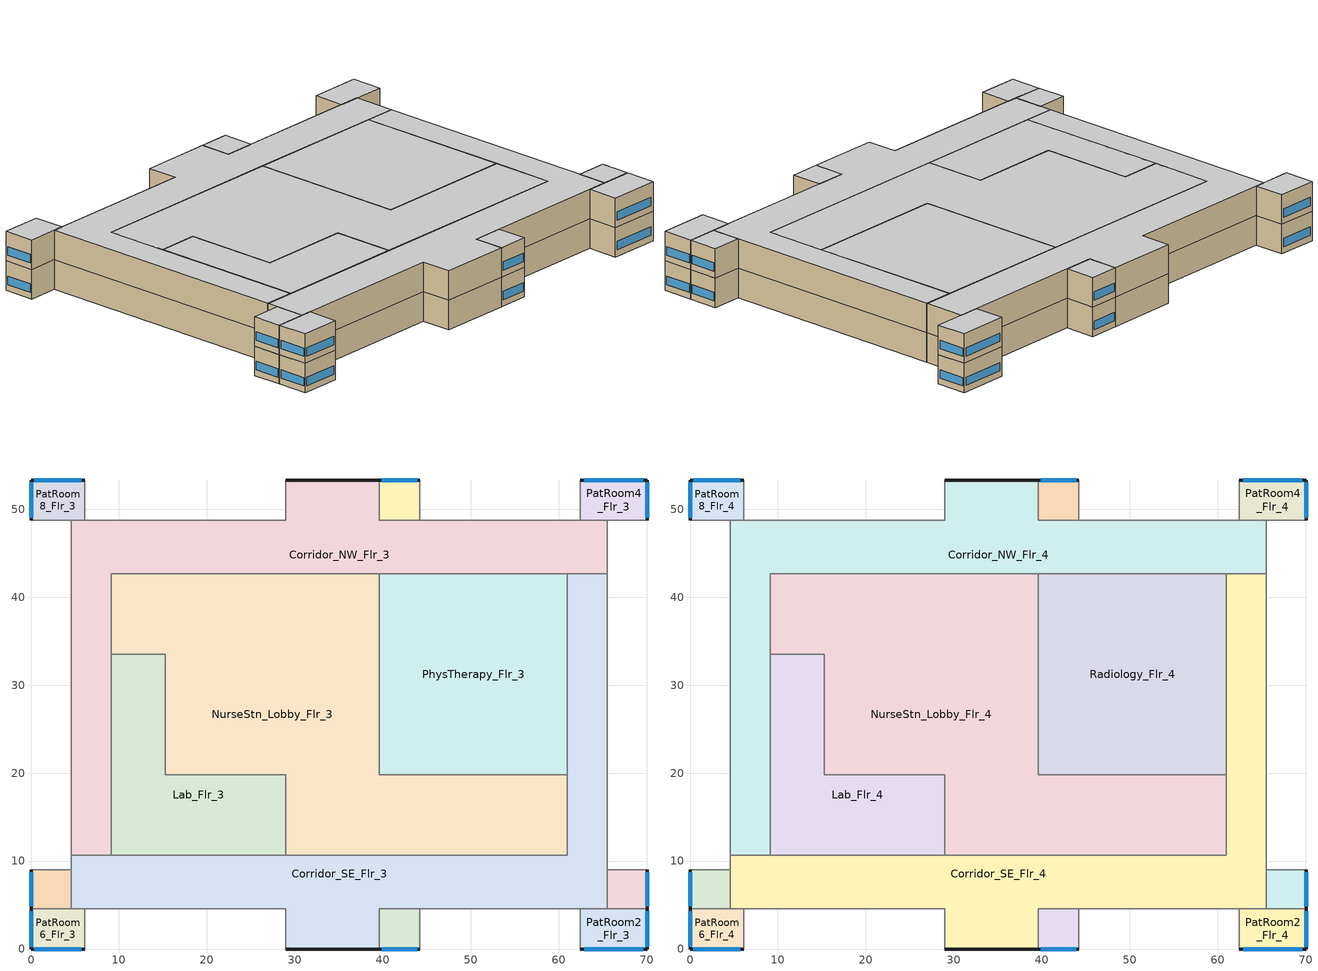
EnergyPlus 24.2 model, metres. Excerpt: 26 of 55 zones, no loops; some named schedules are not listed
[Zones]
PatRoom1_Mult10_Flr_3
 floor adiabatic (int_slab_floor): 44.2,4.57 44.2,0 39.62,0 39.62,4.57 z8.54
 wall outside (res_ext_wall_mid): 39.62,0 44.2,0 z8.54:12.8
 wall adiabatic (int_wall): 44.2,0 44.2,4.57 39.62,4.57 39.62,0 z8.54:12.8
 window (ResWindow_U_0.364_SHGC_East_0.359): 39.9,0 43.92,0 z9.45:10.67
 ceiling adiabatic (int_slab_ceiling): 39.62,4.57 39.62,0 44.2,0 44.2,4.57 z12.8
PatRoom2_Flr_3
 floor adiabatic (int_slab_floor): 70.1,4.57 70.1,0 62.48,0 62.48,4.57 z8.54
 wall outside (res_ext_wall_mid): 62.48,0 70.1,0 70.1,4.57 z8.54:12.8
 wall adiabatic (int_wall): 70.1,4.57 62.48,4.57 62.48,0 z8.54:12.8
 window (ResWindow_U_0.248_SHGC_North_0.21): 70.1,0.27 70.1,4.3 z9.45:10.67
 window (ResWindow_U_0.364_SHGC_East_0.359): 62.94,0 69.65,0 z9.45:10.67
 ceiling adiabatic (int_slab_ceiling): 62.48,4.57 62.48,0 70.1,0 70.1,4.57 z12.8
PatRoom3_Mult10_Flr_3
 floor adiabatic (int_slab_floor): 70.1,8.99 70.1,4.57 65.53,4.57 65.53,8.99 z8.54
 wall outside (res_ext_wall_mid): 70.1,4.57 70.1,8.99 z8.54:12.8
 wall adiabatic (int_wall): 70.1,8.99 65.53,8.99 65.53,4.57 70.1,4.57 z8.54:12.8
 window (ResWindow_U_0.248_SHGC_North_0.21): 70.1,4.84 70.1,8.73 z9.45:10.67
 ceiling adiabatic (int_slab_ceiling): 65.53,8.99 65.53,4.57 70.1,4.57 70.1,8.99 z12.8
PatRoom4_Flr_3
 floor adiabatic (int_slab_floor): 70.1,53.34 70.1,48.77 62.48,48.77 62.48,53.34 z8.54
 wall outside (res_ext_wall_mid): 70.1,48.77 70.1,53.34 62.48,53.34 z8.54:12.8
 wall adiabatic (int_wall): 62.48,53.34 62.48,48.77 70.1,48.77 z8.54:12.8
 window (ResWindow_U_0.248_SHGC_West_0.21): 69.65,53.34 62.94,53.34 z9.45:10.67
 window (ResWindow_U_0.248_SHGC_North_0.21): 70.1,49.04 70.1,53.07 z9.45:10.67
 ceiling adiabatic (int_slab_ceiling): 62.48,53.34 62.48,48.77 70.1,48.77 70.1,53.34 z12.8
PatRoom5_Mult10_Flr_3
 floor adiabatic (int_slab_floor): 44.2,53.34 44.2,48.77 39.62,48.77 39.62,53.34 z8.54
 wall outside (res_ext_wall_mid): 44.2,53.34 39.62,53.34 z8.54:12.8
 wall adiabatic (int_wall): 39.62,53.34 39.62,48.77 44.2,48.77 44.2,53.34 z8.54:12.8
 window (ResWindow_U_0.248_SHGC_West_0.21): 43.92,53.34 39.9,53.34 z9.45:10.67
 ceiling adiabatic (int_slab_ceiling): 39.62,53.34 39.62,48.77 44.2,48.77 44.2,53.34 z12.8
PhysTherapy_Flr_3
 floor adiabatic (int_slab_floor): 60.96,42.67 60.96,19.81 39.62,19.81 39.62,42.67 z8.54
 wall to Corridor_NW_Flr_3 (int_wall): 60.96,42.67 39.62,42.67 z8.54:12.8
 wall to Corridor_SE_Flr_3 (int_wall): 60.96,19.81 60.96,42.67 z8.54:12.8
 wall to NurseStn_Lobby_Flr_3 (int_wall): 39.62,42.67 39.62,19.81 60.96,19.81 z8.54:12.8
 ceiling adiabatic (int_slab_ceiling): 39.62,42.67 39.62,19.81 60.96,19.81 60.96,42.67 z12.8
PatRoom6_Flr_3
 floor adiabatic (int_slab_floor): 6.1,4.57 6.1,0 0,0 0,4.57 z8.54
 wall outside (res_ext_wall_mid): 0,4.57 0,0 6.1,0 z8.54:12.8
 wall adiabatic (int_wall): 6.1,0 6.1,4.57 0,4.57 z8.54:12.8
 window (ResWindow_U_0.364_SHGC_East_0.359): 0.37,0 5.73,0 z9.45:10.67
 window (ResWindow_U_0.248_SHGC_South_0.21): 0,4.3 0,0.27 z9.45:10.67
 ceiling adiabatic (int_slab_ceiling): 0,4.57 0,0 6.1,0 6.1,4.57 z12.8
PatRoom7_Mult10_Flr_3
 floor adiabatic (int_slab_floor): 4.57,8.99 4.57,4.57 0,4.57 0,8.99 z8.54
 wall outside (res_ext_wall_mid): 0,8.99 0,4.57 z8.54:12.8
 wall adiabatic (int_wall): 0,4.57 4.57,4.57 4.57,8.99 0,8.99 z8.54:12.8
 window (ResWindow_U_0.248_SHGC_South_0.21): 0,8.73 0,4.84 z9.45:10.67
 ceiling adiabatic (int_slab_ceiling): 0,8.99 0,4.57 4.57,4.57 4.57,8.99 z12.8
PatRoom8_Flr_3
 floor adiabatic (int_slab_floor): 6.1,53.34 6.1,48.77 0,48.77 0,53.34 z8.54
 wall outside (res_ext_wall_mid): 6.1,53.34 0,53.34 0,48.77 z8.54:12.8
 wall adiabatic (int_wall): 0,48.77 6.1,48.77 6.1,53.34 z8.54:12.8
 window (ResWindow_U_0.248_SHGC_West_0.21): 5.73,53.34 0.37,53.34 z9.45:10.67
 window (ResWindow_U_0.248_SHGC_South_0.21): 0,53.07 0,49.04 z9.45:10.67
 ceiling adiabatic (int_slab_ceiling): 0,53.34 0,48.77 6.1,48.77 6.1,53.34 z12.8
NurseStn_Lobby_Flr_3
 floor adiabatic (int_slab_floor): 9.14,42.67 39.62,42.67 39.62,19.81 60.96,19.81 60.96,10.67 28.96,10.67 28.96,19.81 15.24,19.81 15.24,33.53 9.14,33.53 z8.54
 wall to Corridor_NW_Flr_3 (Air_Wall): 39.62,42.67 9.14,42.67 9.14,33.53 z8.54:12.8
 wall to Corridor_SE_Flr_3 (Air_Wall): 28.96,10.67 60.96,10.67 60.96,19.81 z8.54:12.8
 wall to Lab_Flr_3 (int_wall): 9.14,33.53 15.24,33.53 15.24,19.81 28.96,19.81 28.96,10.67 z8.54:12.8
 ceiling adiabatic (int_slab_ceiling): 9.14,42.67 9.14,33.53 15.24,33.53 15.24,19.81 28.96,19.81 28.96,10.67 60.96,10.67 60.96,19.81 39.62,19.81 39.62,42.67 z12.8
Lab_Flr_3
 floor adiabatic (int_slab_floor): 9.14,33.53 15.24,33.53 15.24,19.81 28.96,19.81 28.96,10.67 9.14,10.67 z8.54
 wall to Corridor_SE_Flr_3 (int_wall): 9.14,10.67 28.96,10.67 z8.54:12.8
 wall to Corridor_NW_Flr_3 (int_wall): 9.14,33.58 9.14,10.67 z8.54:12.8
 ceiling adiabatic (int_slab_ceiling): 9.14,33.53 9.14,10.67 28.96,10.67 28.96,19.81 15.24,19.81 15.24,33.53 z12.8
Corridor_SE_Flr_3
 floor adiabatic (int_slab_floor): 4.57,4.57 4.57,10.67 60.96,10.67 60.96,42.67 65.53,42.67 65.53,4.57 39.62,4.57 39.62,0 28.96,0 28.96,4.57 z8.54
 wall outside (nonres_ext_wall_mid): 28.96,0 39.62,0 z8.54:12.8
 wall adiabatic (int_wall): 39.62,0 39.62,4.57 65.53,4.57 65.53,42.67 / 4.57,10.67 4.57,4.57 28.96,4.57 28.96,0 z8.54:12.8
 wall to Corridor_NW_Flr_3 (Air_Wall): 65.53,42.67 60.96,42.67 / 9.14,10.67 4.57,10.67 z8.54:12.8
 ceiling adiabatic (int_slab_ceiling): 4.57,4.57 28.96,4.57 28.96,0 39.62,0 39.62,4.57 65.53,4.57 65.53,42.67 60.96,42.67 60.96,10.67 4.57,10.67 z12.8
Corridor_NW_Flr_3
 floor adiabatic (int_slab_floor): 4.57,10.67 4.57,48.77 28.96,48.77 28.96,53.34 39.62,53.34 39.62,48.77 65.53,48.77 65.53,42.67 9.14,42.67 9.14,10.67 z8.54
 wall outside (nonres_ext_wall_mid): 39.62,53.34 28.96,53.34 z8.54:12.8
 wall adiabatic (int_wall): 65.53,42.67 65.53,48.77 39.62,48.77 39.62,53.34 / 28.96,53.34 28.96,48.77 4.57,48.77 4.57,10.67 z8.54:12.8
 ceiling adiabatic (int_slab_ceiling): 4.57,10.67 9.14,10.67 9.14,42.67 65.53,42.67 65.53,48.77 39.62,48.77 39.62,53.34 28.96,53.34 28.96,48.77 4.57,48.77 z12.8
PatRoom1_Mult10_Flr_4
 floor adiabatic (int_slab_floor): 44.2,4.57 44.2,0 39.62,0 39.62,4.57 z12.8
 wall outside (res_ext_wall_mid): 39.62,0 44.2,0 z12.8:17.07
 wall adiabatic (int_wall): 44.2,0 44.2,4.57 39.62,4.57 39.62,0 z12.8:17.07
 window (ResWindow_U_0.364_SHGC_East_0.359): 39.9,0 43.92,0 z13.72:14.94
 ceiling adiabatic (int_slab_ceiling): 39.62,4.57 39.62,0 44.2,0 44.2,4.57 z17.07
PatRoom2_Flr_4
 floor adiabatic (int_slab_floor): 70.1,4.57 70.1,0 62.48,0 62.48,4.57 z12.8
 wall outside (res_ext_wall_mid): 62.48,0 70.1,0 70.1,4.57 z12.8:17.07
 wall adiabatic (int_wall): 70.1,4.57 62.48,4.57 62.48,0 z12.8:17.07
 window (ResWindow_U_0.248_SHGC_North_0.21): 70.1,0.27 70.1,4.3 z13.72:14.94
 window (ResWindow_U_0.364_SHGC_East_0.359): 62.94,0 69.65,0 z13.72:14.94
 ceiling adiabatic (int_slab_ceiling): 62.48,4.57 62.48,0 70.1,0 70.1,4.57 z17.07
PatRoom3_Mult10_Flr_4
 floor adiabatic (int_slab_floor): 70.1,8.99 70.1,4.57 65.53,4.57 65.53,8.99 z12.8
 wall outside (res_ext_wall_mid): 70.1,4.57 70.1,8.99 z12.8:17.07
 wall adiabatic (int_wall): 70.1,8.99 65.53,8.99 65.53,4.57 70.1,4.57 z12.8:17.07
 window (ResWindow_U_0.248_SHGC_North_0.21): 70.1,4.84 70.1,8.73 z13.72:14.94
 ceiling adiabatic (int_slab_ceiling): 65.53,8.99 65.53,4.57 70.1,4.57 70.1,8.99 z17.07
PatRoom4_Flr_4
 floor adiabatic (int_slab_floor): 70.1,53.34 70.1,48.77 62.48,48.77 62.48,53.34 z12.8
 wall outside (res_ext_wall_mid): 70.1,48.77 70.1,53.34 62.48,53.34 z12.8:17.07
 wall adiabatic (int_wall): 62.48,53.34 62.48,48.77 70.1,48.77 z12.8:17.07
 window (ResWindow_U_0.248_SHGC_West_0.21): 69.65,53.34 62.94,53.34 z13.72:14.94
 window (ResWindow_U_0.248_SHGC_North_0.21): 70.1,49.04 70.1,53.07 z13.72:14.94
 ceiling adiabatic (int_slab_ceiling): 62.48,53.34 62.48,48.77 70.1,48.77 70.1,53.34 z17.07
PatRoom5_Mult10_Flr_4
 floor adiabatic (int_slab_floor): 44.2,53.34 44.2,48.77 39.62,48.77 39.62,53.34 z12.8
 wall outside (res_ext_wall_mid): 44.2,53.34 39.62,53.34 z12.8:17.07
 wall adiabatic (int_wall): 39.62,53.34 39.62,48.77 44.2,48.77 44.2,53.34 z12.8:17.07
 window (ResWindow_U_0.248_SHGC_West_0.21): 43.92,53.34 39.9,53.34 z13.72:14.94
 ceiling adiabatic (int_slab_ceiling): 39.62,53.34 39.62,48.77 44.2,48.77 44.2,53.34 z17.07
Radiology_Flr_4
 floor adiabatic (int_slab_floor): 60.96,42.67 60.96,19.81 39.62,19.81 39.62,42.67 z12.8
 wall to Corridor_NW_Flr_4 (int_wall): 60.96,42.67 39.62,42.67 z12.8:17.07
 wall to Corridor_SE_Flr_4 (int_wall): 60.96,19.81 60.96,42.67 z12.8:17.07
 wall to NurseStn_Lobby_Flr_4 (int_wall): 39.62,42.67 39.62,19.81 60.96,19.81 z12.8:17.07
 ceiling adiabatic (int_slab_ceiling): 39.62,42.67 39.62,19.81 60.96,19.81 60.96,42.67 z17.07
PatRoom6_Flr_4
 floor adiabatic (int_slab_floor): 6.1,4.57 6.1,0 0,0 0,4.57 z12.8
 wall outside (res_ext_wall_mid): 0,4.57 0,0 6.1,0 z12.8:17.07
 wall adiabatic (int_wall): 6.1,0 6.1,4.57 0,4.57 z12.8:17.07
 window (ResWindow_U_0.364_SHGC_East_0.359): 0.37,0 5.73,0 z13.72:14.94
 window (ResWindow_U_0.248_SHGC_South_0.21): 0,4.3 0,0.27 z13.72:14.94
 ceiling adiabatic (int_slab_ceiling): 0,4.57 0,0 6.1,0 6.1,4.57 z17.07
PatRoom7_Mult10_Flr_4
 floor adiabatic (int_slab_floor): 4.57,8.99 4.57,4.57 0,4.57 0,8.99 z12.8
 wall outside (res_ext_wall_mid): 0,8.99 0,4.57 z12.8:17.07
 wall adiabatic (int_wall): 0,4.57 4.57,4.57 4.57,8.99 0,8.99 z12.8:17.07
 window (ResWindow_U_0.248_SHGC_South_0.21): 0,8.73 0,4.84 z13.72:14.94
 ceiling adiabatic (int_slab_ceiling): 0,8.99 0,4.57 4.57,4.57 4.57,8.99 z17.07
PatRoom8_Flr_4
 floor adiabatic (int_slab_floor): 6.1,53.34 6.1,48.77 0,48.77 0,53.34 z12.8
 wall outside (res_ext_wall_mid): 6.1,53.34 0,53.34 0,48.77 z12.8:17.07
 wall adiabatic (int_wall): 0,48.77 6.1,48.77 6.1,53.34 z12.8:17.07
 window (ResWindow_U_0.248_SHGC_West_0.21): 5.73,53.34 0.37,53.34 z13.72:14.94
 window (ResWindow_U_0.248_SHGC_South_0.21): 0,53.07 0,49.04 z13.72:14.94
 ceiling adiabatic (int_slab_ceiling): 0,53.34 0,48.77 6.1,48.77 6.1,53.34 z17.07
NurseStn_Lobby_Flr_4
 floor adiabatic (int_slab_floor): 9.14,42.67 39.62,42.67 39.62,19.81 60.96,19.81 60.96,10.67 28.96,10.67 28.96,19.81 15.24,19.81 15.24,33.53 9.14,33.53 z12.8
 wall to Corridor_NW_Flr_4 (Air_Wall): 39.62,42.67 9.14,42.67 9.14,33.53 z12.8:17.07
 wall to Corridor_SE_Flr_4 (Air_Wall): 28.96,10.67 60.96,10.67 60.96,19.81 z12.8:17.07
 wall to Lab_Flr_4 (int_wall): 9.14,33.53 15.24,33.53 15.24,19.81 28.96,19.81 28.96,10.67 z12.8:17.07
 ceiling adiabatic (int_slab_ceiling): 9.14,42.67 9.14,33.53 15.24,33.53 15.24,19.81 28.96,19.81 28.96,10.67 60.96,10.67 60.96,19.81 39.62,19.81 39.62,42.67 z17.07
Lab_Flr_4
 floor adiabatic (int_slab_floor): 9.14,33.53 15.24,33.53 15.24,19.81 28.96,19.81 28.96,10.67 9.14,10.67 z12.8
 wall to Corridor_SE_Flr_4 (int_wall): 9.14,10.67 28.96,10.67 z12.8:17.07
 wall to Corridor_NW_Flr_4 (int_wall): 9.14,33.58 9.14,10.67 z12.8:17.07
 ceiling adiabatic (int_slab_ceiling): 9.14,33.53 9.14,10.67 28.96,10.67 28.96,19.81 15.24,19.81 15.24,33.53 z17.07
Corridor_SE_Flr_4
 floor adiabatic (int_slab_floor): 4.57,4.57 4.57,10.67 60.96,10.67 60.96,42.67 65.53,42.67 65.53,4.57 39.62,4.57 39.62,0 28.96,0 28.96,4.57 z12.8
 wall outside (nonres_ext_wall_mid): 28.96,0 39.62,0 z12.8:17.07
 wall adiabatic (int_wall): 39.62,0 39.62,4.57 65.53,4.57 65.53,42.67 / 4.57,10.67 4.57,4.57 28.96,4.57 28.96,0 z12.8:17.07
 wall to Corridor_NW_Flr_4 (Air_Wall): 65.53,42.67 60.96,42.67 / 9.14,10.67 4.57,10.67 z12.8:17.07
 ceiling adiabatic (int_slab_ceiling): 4.57,4.57 28.96,4.57 28.96,0 39.62,0 39.62,4.57 65.53,4.57 65.53,42.67 60.96,42.67 60.96,10.67 4.57,10.67 z17.07
Corridor_NW_Flr_4
 floor adiabatic (int_slab_floor): 4.57,10.67 4.57,48.77 28.96,48.77 28.96,53.34 39.62,53.34 39.62,48.77 65.53,48.77 65.53,42.67 9.14,42.67 9.14,10.67 z12.8
 wall outside (nonres_ext_wall_mid): 39.62,53.34 28.96,53.34 z12.8:17.07
 wall adiabatic (int_wall): 65.53,42.67 65.53,48.77 39.62,48.77 39.62,53.34 / 28.96,53.34 28.96,48.77 4.57,48.77 4.57,10.67 z12.8:17.07
 ceiling adiabatic (int_slab_ceiling): 4.57,10.67 9.14,10.67 9.14,42.67 65.53,42.67 65.53,48.77 39.62,48.77 39.62,53.34 28.96,53.34 28.96,48.77 4.57,48.77 z17.07
[Building]
Hospital: North Axis=-90; Terrain=City; Loads Convergence Tolerance Value=0.04; Temperature Convergence Tolerance Value=0.2; Solar Distribution=FullInteriorAndExterior; Maximum Number of Warmup Days=25; Minimum Number of Warmup Days=6
[Site:Location]
New.York-John.F.Kennedy.Intl.AP_NY_USA WMO=744860: Latitude=40.66; Longitude=-73.8; Time Zone=-5; Elevation=7
[SizingPeriod:DesignDay] Day of Month=21; DryBulb Temperature Range Modifier Type=DefaultMultipliers; Humidity Condition Type=Wetbulb; Barometric Pressure=101241; Rain Indicator=No; Snow Indicator=No; Daylight Saving Time Indicator=No
Name | Month | Day Type | Maximum DryBulb Temperature | Daily DryBulb Temperature Range | Wetbulb or DewPoint at Maximum DryBulb | Wind Speed | Wind Direction | Solar Model Indicator | Sky Clearness | ASHRAE Clear Sky Optical Depth for Beam Irradiance taub | ASHRAE Clear Sky Optical Depth for Diffuse Irradiance taud
New.York-John.F.Kennedy.Intl.AP_NY_USA Ann Htg 99.6% Condns DB | 1 | WinterDesignDay | -10.7 | 0 | -10.7 | 7.5 | 320 | ASHRAEClearSky | 0
New.York-John.F.Kennedy.Intl.AP_NY_USA Ann Clg .4% Condns DB=>MWB | 7 | SummerDesignDay | 32.1 | 7.4 | 23.1 | 5.6 | 230 | ASHRAETau |  | 0.541 | 1.8
[Site:GroundTemperature:FCfactorMethod]
January Ground Temperature=14; February Ground Temperature=7.3; March Ground Temperature=3.3; April Ground Temperature=1.2; May Ground Temperature=-0.2; June Ground Temperature=5.6; July Ground Temperature=10.9; August Ground Temperature=16.1; September Ground Temperature=21.7; October Ground Temperature=25; November Ground Temperature=24.8; December Ground Temperature=19.9
[Site:WaterMainsTemperature]
Calculation Method=Correlation; Annual Average Outdoor Air Temperature=12.4667; Maximum Difference In Monthly Average Outdoor Air Temperatures=25.2
[Material]
Name | Roughness | Thickness | Conductivity | Density | Specific Heat | Thermal Absorptance | Solar Absorptance | Visible Absorptance
Std Wood 6inch | MediumSmooth | 0.15 | 0.12 | 540 | 1210 | 0.9 | 0.7 | 0.7
G01 13mm gypsum board | Smooth | 0.0127 | 0.16 | 800 | 1090 | 0.9 | 0.7 | 0.5
200mm Normalweight concrete wall | MediumRough | 0.2032 | 2.31 | 2322 | 832
100mm Normalweight concrete floor | MediumRough | 0.1016 | 2.31 | 2322 | 832
[Material:NoMass] Thermal Absorptance=0.9; Solar Absorptance=0.7
Name | Roughness | Thermal Resistance | Visible Absorptance
CP02 CARPET PAD | VeryRough | 0.21648 | 0.8
Air_Wall_Material | Rough | 0.207949
Nonres_Exterior_Wall_Insulation_mid | MediumSmooth | 1.04708 | 0.7
Res_Exterior_Wall_Insulation_mid | MediumSmooth | 1.213 | 0.7
[WindowMaterial:SimpleGlazingSystem]
Name | UFactor | Solar Heat Gain Coefficient | Visible Transmittance
Res Window Glazing Layer South; Res Window Glazing Layer North; Res Window Glazing Layer West | 1.40821 | 0.21 | 0.29
Res Window Glazing Layer East | 2.06689 | 0.359 | 0.3949
[Construction]
InteriorFurnishings: Std Wood 6inch
Air_Wall: Air_Wall_Material
int_wall: G01 13mm gypsum board, G01 13mm gypsum board
int_slab_floor: 100mm Normalweight concrete floor, CP02 CARPET PAD
int_slab_ceiling: CP02 CARPET PAD, 100mm Normalweight concrete floor
nonres_ext_wall_mid: 200mm Normalweight concrete wall, Nonres_Exterior_Wall_Insulation_mid, G01 13mm gypsum board
res_ext_wall_mid: 200mm Normalweight concrete wall, Res_Exterior_Wall_Insulation_mid, G01 13mm gypsum board
ResWindow_U_0.248_SHGC_South_0.21: Res Window Glazing Layer South
ResWindow_U_0.248_SHGC_North_0.21: Res Window Glazing Layer North
ResWindow_U_0.364_SHGC_East_0.359: Res Window Glazing Layer East
ResWindow_U_0.248_SHGC_West_0.21: Res Window Glazing Layer West
[Zone] Type=1; Ceiling Height=4.2683; Floor Area=autocalculate; Part of Total Floor Area=YES
Name | Multiplier | Volume
PatRoom1_Mult10_Flr_3; PatRoom5_Mult10_Flr_3; PatRoom1_Mult10_Flr_4; PatRoom5_Mult10_Flr_4 | 10 | 89.21
PatRoom2_Flr_3; PatRoom4_Flr_3; PatRoom2_Flr_4; PatRoom4_Flr_4 | 1 | 148.71
PatRoom3_Mult10_Flr_3; PatRoom7_Mult10_Flr_3; PatRoom3_Mult10_Flr_4; PatRoom7_Mult10_Flr_4 | 10 | 86.26
PhysTherapy_Flr_3; Radiology_Flr_4 | 1 | 2081.82
PatRoom6_Flr_3; PatRoom8_Flr_3; PatRoom6_Flr_4; PatRoom8_Flr_4 | 1 | 118.96
NurseStn_Lobby_Flr_3 | 1 | 3866.25
Lab_Flr_3; Lab_Flr_4 | 1 | 1129.43
Corridor_SE_Flr_3; Corridor_NW_Flr_3; Corridor_SE_Flr_4; Corridor_NW_Flr_4 | 1 | 2418.88
NurseStn_Lobby_Flr_4 | 1 | 3866.22
[InternalMass] Construction=InteriorFurnishings
Name | Zone or ZoneList | Surface Area
PatRoom1_Mult10_Flr_3_InternalMass_1 | PatRoom1_Mult10_Flr_3 | 41.8064
PatRoom2_Flr_3_InternalMass_1 | PatRoom2_Flr_3 | 69.6773
PatRoom3_Mult10_Flr_3_InternalMass_1 | PatRoom3_Mult10_Flr_3 | 40.4165
PatRoom4_Flr_3_InternalMass_1 | PatRoom4_Flr_3 | 69.6773
PatRoom5_Mult10_Flr_3_InternalMass_1 | PatRoom5_Mult10_Flr_3 | 41.8064
PhysTherapy_Flr_3_InternalMass_1 | PhysTherapy_Flr_3 | 975.4819
PatRoom6_Flr_3_InternalMass_1 | PatRoom6_Flr_3 | 55.7418
PatRoom7_Mult10_Flr_3_InternalMass_1 | PatRoom7_Mult10_Flr_3 | 40.4165
PatRoom8_Flr_3_InternalMass_1 | PatRoom8_Flr_3 | 55.7418
NurseStn_Lobby_Flr_3_InternalMass_1 | NurseStn_Lobby_Flr_3 | 1811.61
Lab_Flr_3_InternalMass_1 | Lab_Flr_3 | 529.5473
Corridor_SE_Flr_3_InternalMass_1 | Corridor_SE_Flr_3 | 1133.42
Corridor_NW_Flr_3_InternalMass_1 | Corridor_NW_Flr_3 | 1133.42
PatRoom1_Mult10_Flr_4_InternalMass_1 | PatRoom1_Mult10_Flr_4 | 41.8064
PatRoom2_Flr_4_InternalMass_1 | PatRoom2_Flr_4 | 69.6773
PatRoom3_Mult10_Flr_4_InternalMass_1 | PatRoom3_Mult10_Flr_4 | 40.4165
PatRoom4_Flr_4_InternalMass_1 | PatRoom4_Flr_4 | 69.6773
PatRoom5_Mult10_Flr_4_InternalMass_1 | PatRoom5_Mult10_Flr_4 | 41.8064
Radiology_Flr_4_InternalMass_1 | Radiology_Flr_4 | 975.4819
PatRoom6_Flr_4_InternalMass_1 | PatRoom6_Flr_4 | 55.7418
PatRoom7_Mult10_Flr_4_InternalMass_1 | PatRoom7_Mult10_Flr_4 | 40.4165
PatRoom8_Flr_4_InternalMass_1 | PatRoom8_Flr_4 | 55.7418
NurseStn_Lobby_Flr_4_InternalMass_1 | NurseStn_Lobby_Flr_4 | 1811.61
Lab_Flr_4_InternalMass_1 | Lab_Flr_4 | 529.5473
Corridor_SE_Flr_4_InternalMass_1 | Corridor_SE_Flr_4 | 1133.42
Corridor_NW_Flr_4_InternalMass_1 | Corridor_NW_Flr_4 | 1133.42
[People] Number of People Calculation Method=People; Fraction Radiant=0.3; Sensible Heat Fraction=AUTOCALCULATE; Activity Level Schedule=ACTIVITY_SCH; Enable ASHRAE 55 Comfort Warnings=No; Mean Radiant Temperature Calculation Type=EnclosureAveraged; Work Efficiency Schedule=WORK_EFF_SCH; Clothing Insulation Calculation Method=ClothingInsulationSchedule; Clothing Insulation Schedule=CLOTHING_SCH; Air Velocity Schedule=AIR_VELO_SCH; Thermal Comfort Model 1 Type=FANGER
Name | Zone or ZoneList or Space or SpaceList | Number of People Schedule | Number of People
PatRoom1_Mult10_Flr_3 | PatRoom1_Mult10_Flr_3 | BLDG_OCC_EXTD_SCH | 1.1244
PatRoom2_Flr_3 | PatRoom2_Flr_3 | BLDG_OCC_EXTD_SCH | 1.8744
PatRoom3_Mult10_Flr_3 | PatRoom3_Mult10_Flr_3 | BLDG_OCC_EXTD_SCH | 1.0873
PatRoom4_Flr_3 | PatRoom4_Flr_3 | BLDG_OCC_EXTD_SCH | 1.8744
PatRoom5_Mult10_Flr_3 | PatRoom5_Mult10_Flr_3 | BLDG_OCC_EXTD_SCH | 1.1244
PhysTherapy_Flr_3 | PhysTherapy_Flr_3 | BLDG_OCC_SCH | 26.2404
PatRoom6_Flr_3 | PatRoom6_Flr_3 | BLDG_OCC_EXTD_SCH | 1.4994
PatRoom7_Mult10_Flr_3 | PatRoom7_Mult10_Flr_3 | BLDG_OCC_EXTD_SCH | 1.0873
PatRoom8_Flr_3 | PatRoom8_Flr_3 | BLDG_OCC_EXTD_SCH | 1.4994
NurseStn_Lobby_Flr_3 | NurseStn_Lobby_Flr_3 | BLDG_OCC_EXTD_SCH | 12.9952
Lab_Flr_3 | Lab_Flr_3 | BLDG_OCC_SCH | 14.2446
Corridor_SE_Flr_3 | Corridor_SE_Flr_3 | BLDG_OCC_EXTD_SCH | 6.0978
Corridor_NW_Flr_3 | Corridor_NW_Flr_3 | BLDG_OCC_EXTD_SCH | 6.0978
PatRoom1_Mult10_Flr_4 | PatRoom1_Mult10_Flr_4 | BLDG_OCC_EXTD_SCH | 1.1244
PatRoom2_Flr_4 | PatRoom2_Flr_4 | BLDG_OCC_EXTD_SCH | 1.8744
PatRoom3_Mult10_Flr_4 | PatRoom3_Mult10_Flr_4 | BLDG_OCC_EXTD_SCH | 1.0873
PatRoom4_Flr_4 | PatRoom4_Flr_4 | BLDG_OCC_EXTD_SCH | 1.8744
PatRoom5_Mult10_Flr_4 | PatRoom5_Mult10_Flr_4 | BLDG_OCC_EXTD_SCH | 1.1244
Radiology_Flr_4 | Radiology_Flr_4 | BLDG_OCC_SCH | 26.2404
PatRoom6_Flr_4 | PatRoom6_Flr_4 | BLDG_OCC_EXTD_SCH | 1.4994
PatRoom7_Mult10_Flr_4 | PatRoom7_Mult10_Flr_4 | BLDG_OCC_EXTD_SCH | 1.0873
PatRoom8_Flr_4 | PatRoom8_Flr_4 | BLDG_OCC_EXTD_SCH | 1.4994
NurseStn_Lobby_Flr_4 | NurseStn_Lobby_Flr_4 | BLDG_OCC_EXTD_SCH | 12.9952
Lab_Flr_4 | Lab_Flr_4 | BLDG_OCC_SCH | 14.2446
Corridor_SE_Flr_4 | Corridor_SE_Flr_4 | BLDG_OCC_EXTD_SCH | 6.0978
Corridor_NW_Flr_4 | Corridor_NW_Flr_4 | BLDG_OCC_EXTD_SCH | 6.0978
[Lights] Design Level Calculation Method=Watts/Area; Return Air Fraction=0; Fraction Radiant=0.7; Fraction Visible=0.2; Fraction Replaceable=1; EndUse Subcategory=LightsWired; Return Air Fraction Calculated from Plenum Temperature=No
Name | Zone or ZoneList or Space or SpaceList | Schedule | Watts per Floor Area
PatRoom1_Mult10_Flr_3_Lights | PatRoom1_Mult10_Flr_3 | ltg_sch10_patient_room | 7.976048
PatRoom2_Flr_3_Lights | PatRoom2_Flr_3 | ltg_sch10_patient_room | 7.976048
PatRoom3_Mult10_Flr_3_Lights | PatRoom3_Mult10_Flr_3 | ltg_sch10_patient_room | 7.976048
PatRoom4_Flr_3_Lights | PatRoom4_Flr_3 | ltg_sch10_patient_room | 7.976048
PatRoom5_Mult10_Flr_3_Lights | PatRoom5_Mult10_Flr_3 | ltg_sch10_patient_room | 7.976048
PhysTherapy_Flr_3_Lights | PhysTherapy_Flr_3 | ltg_sch11_physical_therapy | 8.38508
PatRoom6_Flr_3_Lights | PatRoom6_Flr_3 | ltg_sch10_patient_room | 7.976048
PatRoom7_Mult10_Flr_3_Lights | PatRoom7_Mult10_Flr_3 | ltg_sch10_patient_room | 7.976048
PatRoom8_Flr_3_Lights | PatRoom8_Flr_3 | ltg_sch10_patient_room | 7.976048
NurseStn_Lobby_Flr_3_Lights | NurseStn_Lobby_Flr_3 | ltg_sch9_nursestn_lobby2 | 9.284939
Lab_Flr_3_Lights | Lab_Flr_3 | ltg_sch12_lab | 12.3731
Corridor_SE_Flr_3_Lights | Corridor_SE_Flr_3 | ltg_sch4_corridor | 6.11427
Corridor_NW_Flr_3_Lights | Corridor_NW_Flr_3 | ltg_sch4_corridor | 6.11427
PatRoom1_Mult10_Flr_4_Lights | PatRoom1_Mult10_Flr_4 | ltg_sch10_patient_room | 7.976048
PatRoom2_Flr_4_Lights | PatRoom2_Flr_4 | ltg_sch10_patient_room | 7.976048
PatRoom3_Mult10_Flr_4_Lights | PatRoom3_Mult10_Flr_4 | ltg_sch10_patient_room | 7.976048
PatRoom4_Flr_4_Lights | PatRoom4_Flr_4 | ltg_sch10_patient_room | 7.976048
PatRoom5_Mult10_Flr_4_Lights | PatRoom5_Mult10_Flr_4 | ltg_sch10_patient_room | 7.976048
Radiology_Flr_4_Lights | Radiology_Flr_4 | ltg_sch13_radiology | 9.61217
PatRoom6_Flr_4_Lights | PatRoom6_Flr_4 | ltg_sch10_patient_room | 7.976048
PatRoom7_Mult10_Flr_4_Lights | PatRoom7_Mult10_Flr_4 | ltg_sch10_patient_room | 7.976048
PatRoom8_Flr_4_Lights | PatRoom8_Flr_4 | ltg_sch10_patient_room | 7.976048
NurseStn_Lobby_Flr_4_Lights | NurseStn_Lobby_Flr_4 | ltg_sch9_nursestn_lobby2 | 9.284939
Lab_Flr_4_Lights | Lab_Flr_4 | ltg_sch12_lab | 12.3731
Corridor_SE_Flr_4_Lights | Corridor_SE_Flr_4 | ltg_sch4_corridor | 6.11427
Corridor_NW_Flr_4_Lights | Corridor_NW_Flr_4 | ltg_sch4_corridor | 6.11427
[ElectricEquipment] Design Level Calculation Method=EquipmentLevel; Fraction Latent=0; Fraction Radiant=0.5; Fraction Lost=0; EndUse Subcategory=MiscPlug
Name | Zone or ZoneList or Space or SpaceList | Schedule | Design Level
PatRoom1_Mult10_Flr_3_MiscPlug_Equip | PatRoom1_Mult10_Flr_3 | BLDG_EQUIP_EXTD_SCH | 449.8365
PatRoom2_Flr_3_MiscPlug_Equip | PatRoom2_Flr_3 | BLDG_EQUIP_EXTD_SCH | 749.7275
PatRoom3_Mult10_Flr_3_MiscPlug_Equip | PatRoom3_Mult10_Flr_3 | BLDG_EQUIP_EXTD_SCH | 434.8813
PatRoom4_Flr_3_MiscPlug_Equip | PatRoom4_Flr_3 | BLDG_EQUIP_EXTD_SCH | 749.7275
PatRoom5_Mult10_Flr_3_MiscPlug_Equip | PatRoom5_Mult10_Flr_3 | BLDG_EQUIP_EXTD_SCH | 449.8365
PhysTherapy_Flr_3_MiscPlug_Equip | PhysTherapy_Flr_3 | BLDG_EQUIP_SCH | 7872.14
PatRoom6_Flr_3_MiscPlug_Equip | PatRoom6_Flr_3 | BLDG_EQUIP_EXTD_SCH | 599.782
PatRoom7_Mult10_Flr_3_MiscPlug_Equip | PatRoom7_Mult10_Flr_3 | BLDG_EQUIP_EXTD_SCH | 434.8813
PatRoom8_Flr_3_MiscPlug_Equip | PatRoom8_Flr_3 | BLDG_EQUIP_EXTD_SCH | 599.782
NurseStn_Lobby_Flr_3_MiscPlug_Equip | NurseStn_Lobby_Flr_3 | BLDG_EQUIP_EXTD_SCH | 10136
Lab_Flr_3_MiscPlug_Equip | Lab_Flr_3 | BLDG_EQUIP_SCH | 11395.9
PatRoom1_Mult10_Flr_4_MiscPlug_Equip | PatRoom1_Mult10_Flr_4 | BLDG_EQUIP_EXTD_SCH | 449.8365
PatRoom2_Flr_4_MiscPlug_Equip | PatRoom2_Flr_4 | BLDG_EQUIP_EXTD_SCH | 749.7275
PatRoom3_Mult10_Flr_4_MiscPlug_Equip | PatRoom3_Mult10_Flr_4 | BLDG_EQUIP_EXTD_SCH | 434.8813
PatRoom4_Flr_4_MiscPlug_Equip | PatRoom4_Flr_4 | BLDG_EQUIP_EXTD_SCH | 749.7275
PatRoom5_Mult10_Flr_4_MiscPlug_Equip | PatRoom5_Mult10_Flr_4 | BLDG_EQUIP_EXTD_SCH | 449.8365
Radiology_Flr_4_MiscPlug_Equip | Radiology_Flr_4 | BLDG_EQUIP_SCH | 52499.9
PatRoom6_Flr_4_MiscPlug_Equip | PatRoom6_Flr_4 | BLDG_EQUIP_EXTD_SCH | 599.782
PatRoom7_Mult10_Flr_4_MiscPlug_Equip | PatRoom7_Mult10_Flr_4 | BLDG_EQUIP_EXTD_SCH | 434.8813
PatRoom8_Flr_4_MiscPlug_Equip | PatRoom8_Flr_4 | BLDG_EQUIP_EXTD_SCH | 599.782
NurseStn_Lobby_Flr_4_MiscPlug_Equip | NurseStn_Lobby_Flr_4 | BLDG_EQUIP_EXTD_SCH | 10136
Lab_Flr_4_MiscPlug_Equip | Lab_Flr_4 | BLDG_EQUIP_SCH | 11395.9
[ZoneInfiltration:DesignFlowRate] Schedule=INFIL_SCH_PNNL; Design Flow Rate Calculation Method=Flow/ExteriorWallArea; Flow Rate per Exterior Surface Area=0.000569572; Constant Term Coefficient=0; Temperature Term Coefficient=0; Velocity Term Coefficient=0.224; Velocity Squared Term Coefficient=0
Name | Zone or ZoneList or Space or SpaceList
PatRoom1_Mult10_Flr_3_Infiltration | PatRoom1_Mult10_Flr_3
PatRoom2_Flr_3_Infiltration | PatRoom2_Flr_3
PatRoom3_Mult10_Flr_3_Infiltration | PatRoom3_Mult10_Flr_3
PatRoom4_Flr_3_Infiltration | PatRoom4_Flr_3
PatRoom5_Mult10_Flr_3_Infiltration | PatRoom5_Mult10_Flr_3
PhysTherapy_Flr_3_Infiltration | PhysTherapy_Flr_3
PatRoom6_Flr_3_Infiltration | PatRoom6_Flr_3
PatRoom7_Mult10_Flr_3_Infiltration | PatRoom7_Mult10_Flr_3
PatRoom8_Flr_3_Infiltration | PatRoom8_Flr_3
NurseStn_Lobby_Flr_3_Infiltration | NurseStn_Lobby_Flr_3
Lab_Flr_3_Infiltration | Lab_Flr_3
Corridor_SE_Flr_3_Infiltration | Corridor_SE_Flr_3
Corridor_NW_Flr_3_Infiltration | Corridor_NW_Flr_3
PatRoom1_Mult10_Flr_4_Infiltration | PatRoom1_Mult10_Flr_4
PatRoom2_Flr_4_Infiltration | PatRoom2_Flr_4
PatRoom3_Mult10_Flr_4_Infiltration | PatRoom3_Mult10_Flr_4
PatRoom4_Flr_4_Infiltration | PatRoom4_Flr_4
PatRoom5_Mult10_Flr_4_Infiltration | PatRoom5_Mult10_Flr_4
Radiology_Flr_4_Infiltration | Radiology_Flr_4
PatRoom6_Flr_4_Infiltration | PatRoom6_Flr_4
PatRoom7_Mult10_Flr_4_Infiltration | PatRoom7_Mult10_Flr_4
PatRoom8_Flr_4_Infiltration | PatRoom8_Flr_4
NurseStn_Lobby_Flr_4_Infiltration | NurseStn_Lobby_Flr_4
Lab_Flr_4_Infiltration | Lab_Flr_4
Corridor_SE_Flr_4_Infiltration | Corridor_SE_Flr_4
Corridor_NW_Flr_4_Infiltration | Corridor_NW_Flr_4
[Exterior:Lights]
Exterior_Lights: Schedule=Exterior_Lgt_ALWAYS_ON; Design Level=7940.01; Control Option=AstronomicalClock; EndUse Subcategory=General
[Exterior:FuelEquipment] Fuel Use Type=Electricity
Name | Schedule | Design Level | EndUse Subcategory
Elevators | BLDG_ELEVATORS | 34667.95 | ElevatorLift
Elevators_Lights_Fan | ELEV_LIGHT_FAN_SCH_ADD_DF | 421.26 | ElevatorLightsFan
[DesignSpecification:OutdoorAir] Outdoor Air Method=Flow/Area
Name | Outdoor Air Flow per Zone Floor Area
SZ DSOA PhysTherapy_Flr_3; SZ DSOA Radiology_Flr_4 | 0.000381
SZ DSOA NurseStn_Lobby_Flr_3; SZ DSOA NurseStn_Lobby_Flr_4; SZ DSOA NurseStn_Lobby_Flr_5 | 0.000338666
SZ DSOA Corridor_SE_Flr_3; SZ DSOA Corridor_NW_Flr_3; SZ DSOA Corridor_SE_Flr_4; SZ DSOA Corridor_NW_Flr_4; SZ DSOA Corridor_Flr_5 | 0.0003048
SZ DSOA Dining_Flr_5 | 0.0012954
SZ DSOA Office1_Flr_5; SZ DSOA Office2_Mult5_Flr_5; SZ DSOA Office3_Flr_5; SZ DSOA Office4_Mult6_Flr_5 | 0.0004826
SZ DSOA PatRoom1_Mult10_Flr_3; SZ DSOA PatRoom2_Flr_3; SZ DSOA PatRoom3_Mult10_Flr_3; SZ DSOA PatRoom4_Flr_3; SZ DSOA PatRoom5_Mult10_Flr_3; SZ DSOA PatRoom6_Flr_3; SZ DSOA PatRoom7_Mult10_Flr_3; SZ DSOA PatRoom8_Flr_3; SZ DSOA PatRoom1_Mult10_Flr_4; SZ DSOA PatRoom2_Flr_4; SZ DSOA PatRoom3_Mult10_Flr_4; SZ DSOA PatRoom4_Flr_4; SZ DSOA PatRoom5_Mult10_Flr_4; SZ DSOA PatRoom6_Flr_4; SZ DSOA PatRoom7_Mult10_Flr_4; SZ DSOA PatRoom8_Flr_4 | 0.00237066
SZ DSOA Lab_Flr_3; SZ DSOA Lab_Flr_4 | 0.0011684
[DesignSpecification:ZoneAirDistribution] Zone Air Distribution Effectiveness in Cooling Mode=1; Zone Air Distribution Effectiveness in Heating Mode=1
Name | Minimum Zone Ventilation Efficiency
VAV_Zone_AirDistribution | 0.6
CM DSZAD Building
[Sizing:Zone] Zone Cooling Design Supply Air Temperature Input Method=SupplyAirTemperature; Zone Cooling Design Supply Air Temperature=12.8; Zone Heating Design Supply Air Temperature Input Method=SupplyAirTemperature; Zone Heating Design Supply Air Temperature=40; Zone Cooling Design Supply Air Humidity Ratio=0.0085; Zone Heating Design Supply Air Humidity Ratio=0.008; Cooling Design Air Flow Rate=0; Cooling Minimum Air Flow Fraction=0; Heating Design Air Flow Method=DesignDay; Heating Design Air Flow Rate=0; Zone Load Sizing Method=Sensible Load Only No Latent Load; Zone Latent Cooling Design Supply Air Humidity Ratio Input Method=HumidityRatioDifference; Zone Cooling Design Supply Air Humidity Ratio Difference=0.005; Zone Latent Heating Design Supply Air Humidity Ratio Input Method=HumidityRatioDifference; Zone Humidification Design Supply Air Humidity Ratio Difference=0.005
Name | Design Specification Outdoor Air Object | Cooling Design Air Flow Method | Design Specification Zone Air Distribution Object | Cooling Minimum Air Flow per Zone Floor Area
PhysTherapy_Flr_3 | SZ DSOA PhysTherapy_Flr_3 | DesignDay | VAV_Zone_AirDistribution
NurseStn_Lobby_Flr_3 | SZ DSOA NurseStn_Lobby_Flr_3 | DesignDay | VAV_Zone_AirDistribution
Corridor_SE_Flr_3 | SZ DSOA Corridor_SE_Flr_3 | DesignDay | VAV_Zone_AirDistribution
Corridor_NW_Flr_3 | SZ DSOA Corridor_NW_Flr_3 | DesignDay | VAV_Zone_AirDistribution
Radiology_Flr_4 | SZ DSOA Radiology_Flr_4 | DesignDay | VAV_Zone_AirDistribution
NurseStn_Lobby_Flr_4 | SZ DSOA NurseStn_Lobby_Flr_4 | DesignDay | VAV_Zone_AirDistribution
Corridor_SE_Flr_4 | SZ DSOA Corridor_SE_Flr_4 | DesignDay | VAV_Zone_AirDistribution
Corridor_NW_Flr_4 | SZ DSOA Corridor_NW_Flr_4 | DesignDay | VAV_Zone_AirDistribution
PatRoom1_Mult10_Flr_3 | SZ DSOA PatRoom1_Mult10_Flr_3 | DesignDayWithLimit |  | 0.00711111
PatRoom2_Flr_3 | SZ DSOA PatRoom2_Flr_3 | DesignDayWithLimit |  | 0.00711111
PatRoom3_Mult10_Flr_3 | SZ DSOA PatRoom3_Mult10_Flr_3 | DesignDayWithLimit |  | 0.00711111
PatRoom4_Flr_3 | SZ DSOA PatRoom4_Flr_3 | DesignDayWithLimit |  | 0.00711111
PatRoom5_Mult10_Flr_3 | SZ DSOA PatRoom5_Mult10_Flr_3 | DesignDayWithLimit |  | 0.00711111
PatRoom6_Flr_3 | SZ DSOA PatRoom6_Flr_3 | DesignDayWithLimit |  | 0.00711111
PatRoom7_Mult10_Flr_3 | SZ DSOA PatRoom7_Mult10_Flr_3 | DesignDayWithLimit |  | 0.00711111
PatRoom8_Flr_3 | SZ DSOA PatRoom8_Flr_3 | DesignDayWithLimit |  | 0.00711111
PatRoom1_Mult10_Flr_4 | SZ DSOA PatRoom1_Mult10_Flr_4 | DesignDayWithLimit |  | 0.00711111
PatRoom2_Flr_4 | SZ DSOA PatRoom2_Flr_4 | DesignDayWithLimit |  | 0.00711111
PatRoom3_Mult10_Flr_4 | SZ DSOA PatRoom3_Mult10_Flr_4 | DesignDayWithLimit |  | 0.00711111
PatRoom4_Flr_4 | SZ DSOA PatRoom4_Flr_4 | DesignDayWithLimit |  | 0.00711111
PatRoom5_Mult10_Flr_4 | SZ DSOA PatRoom5_Mult10_Flr_4 | DesignDayWithLimit |  | 0.00711111
PatRoom6_Flr_4 | SZ DSOA PatRoom6_Flr_4 | DesignDayWithLimit |  | 0.00711111
PatRoom7_Mult10_Flr_4 | SZ DSOA PatRoom7_Mult10_Flr_4 | DesignDayWithLimit |  | 0.00711111
PatRoom8_Flr_4 | SZ DSOA PatRoom8_Flr_4 | DesignDayWithLimit |  | 0.00711111
Lab_Flr_3 | SZ DSOA Lab_Flr_3 | DesignDay
Lab_Flr_4 | SZ DSOA Lab_Flr_4 | DesignDay
[ZoneControl:Thermostat] Control Type Schedule=Dual Zone Control Type Sched
Name | Zone or ZoneList | Control 1
PhysTherapy_Flr_3 Thermostat | PhysTherapy_Flr_3 | PhysTherapy_Flr_3 Dual SP Control
NurseStn_Lobby_Flr_3 Thermostat | NurseStn_Lobby_Flr_3 | NurseStn_Lobby_Flr_3 Dual SP Control
Corridor_SE_Flr_3 Thermostat | Corridor_SE_Flr_3 | Corridor_SE_Flr_3 Dual SP Control
Corridor_NW_Flr_3 Thermostat | Corridor_NW_Flr_3 | Corridor_NW_Flr_3 Dual SP Control
Radiology_Flr_4 Thermostat | Radiology_Flr_4 | Radiology_Flr_4 Dual SP Control
NurseStn_Lobby_Flr_4 Thermostat | NurseStn_Lobby_Flr_4 | NurseStn_Lobby_Flr_4 Dual SP Control
Corridor_SE_Flr_4 Thermostat | Corridor_SE_Flr_4 | Corridor_SE_Flr_4 Dual SP Control
Corridor_NW_Flr_4 Thermostat | Corridor_NW_Flr_4 | Corridor_NW_Flr_4 Dual SP Control
PatRoom1_Mult10_Flr_3 Thermostat | PatRoom1_Mult10_Flr_3 | PatRoom1_Mult10_Flr_3 Dual SP Control
PatRoom2_Flr_3 Thermostat | PatRoom2_Flr_3 | PatRoom2_Flr_3 Dual SP Control
PatRoom3_Mult10_Flr_3 Thermostat | PatRoom3_Mult10_Flr_3 | PatRoom3_Mult10_Flr_3 Dual SP Control
PatRoom4_Flr_3 Thermostat | PatRoom4_Flr_3 | PatRoom4_Flr_3 Dual SP Control
PatRoom5_Mult10_Flr_3 Thermostat | PatRoom5_Mult10_Flr_3 | PatRoom5_Mult10_Flr_3 Dual SP Control
PatRoom6_Flr_3 Thermostat | PatRoom6_Flr_3 | PatRoom6_Flr_3 Dual SP Control
PatRoom7_Mult10_Flr_3 Thermostat | PatRoom7_Mult10_Flr_3 | PatRoom7_Mult10_Flr_3 Dual SP Control
PatRoom8_Flr_3 Thermostat | PatRoom8_Flr_3 | PatRoom8_Flr_3 Dual SP Control
PatRoom1_Mult10_Flr_4 Thermostat | PatRoom1_Mult10_Flr_4 | PatRoom1_Mult10_Flr_4 Dual SP Control
PatRoom2_Flr_4 Thermostat | PatRoom2_Flr_4 | PatRoom2_Flr_4 Dual SP Control
PatRoom3_Mult10_Flr_4 Thermostat | PatRoom3_Mult10_Flr_4 | PatRoom3_Mult10_Flr_4 Dual SP Control
PatRoom4_Flr_4 Thermostat | PatRoom4_Flr_4 | PatRoom4_Flr_4 Dual SP Control
PatRoom5_Mult10_Flr_4 Thermostat | PatRoom5_Mult10_Flr_4 | PatRoom5_Mult10_Flr_4 Dual SP Control
PatRoom6_Flr_4 Thermostat | PatRoom6_Flr_4 | PatRoom6_Flr_4 Dual SP Control
PatRoom7_Mult10_Flr_4 Thermostat | PatRoom7_Mult10_Flr_4 | PatRoom7_Mult10_Flr_4 Dual SP Control
PatRoom8_Flr_4 Thermostat | PatRoom8_Flr_4 | PatRoom8_Flr_4 Dual SP Control
Lab_Flr_3 Thermostat | Lab_Flr_3 | Lab_Flr_3 Dual SP Control
Lab_Flr_4 Thermostat | Lab_Flr_4 | Lab_Flr_4 Dual SP Control
[ThermostatSetpoint:DualSetpoint] Heating Setpoint Temperature Schedule=HtgSetP_Sch; Cooling Setpoint Temperature Schedule=ClgSetP_Sch
PhysTherapy_Flr_3 Dual SP Control; NurseStn_Lobby_Flr_3 Dual SP Control; Corridor_SE_Flr_3 Dual SP Control; Corridor_NW_Flr_3 Dual SP Control; Radiology_Flr_4 Dual SP Control; NurseStn_Lobby_Flr_4 Dual SP Control; Corridor_SE_Flr_4 Dual SP Control; Corridor_NW_Flr_4 Dual SP Control; PatRoom1_Mult10_Flr_3 Dual SP Control; PatRoom2_Flr_3 Dual SP Control; PatRoom3_Mult10_Flr_3 Dual SP Control; PatRoom4_Flr_3 Dual SP Control; PatRoom5_Mult10_Flr_3 Dual SP Control; PatRoom6_Flr_3 Dual SP Control; PatRoom7_Mult10_Flr_3 Dual SP Control; PatRoom8_Flr_3 Dual SP Control; PatRoom1_Mult10_Flr_4 Dual SP Control; PatRoom2_Flr_4 Dual SP Control; PatRoom3_Mult10_Flr_4 Dual SP Control; PatRoom4_Flr_4 Dual SP Control; PatRoom5_Mult10_Flr_4 Dual SP Control; PatRoom6_Flr_4 Dual SP Control; PatRoom7_Mult10_Flr_4 Dual SP Control; PatRoom8_Flr_4 Dual SP Control; Lab_Flr_3 Dual SP Control; Lab_Flr_4 Dual SP Control
[Zone equipment]
PatRoom1_Mult10_Flr_3: PatRoom1_Mult10_Flr_3 VRF Terminal
PatRoom2_Flr_3: PatRoom2_Flr_3 VRF Terminal
PatRoom3_Mult10_Flr_3: PatRoom3_Mult10_Flr_3 VRF Terminal
PatRoom4_Flr_3: PatRoom4_Flr_3 VRF Terminal
PatRoom5_Mult10_Flr_3: PatRoom5_Mult10_Flr_3 VRF Terminal
PhysTherapy_Flr_3: PhysTherapy_Flr_3 VRF Terminal
PatRoom6_Flr_3: PatRoom6_Flr_3 VRF Terminal
PatRoom7_Mult10_Flr_3: PatRoom7_Mult10_Flr_3 VRF Terminal
PatRoom8_Flr_3: PatRoom8_Flr_3 VRF Terminal
NurseStn_Lobby_Flr_3: NurseStn_Lobby_Flr_3 VRF Terminal
Lab_Flr_3: Lab_Flr_3 VRF Terminal
Corridor_SE_Flr_3: Corridor_SE_Flr_3 VRF Terminal
Corridor_NW_Flr_3: Corridor_NW_Flr_3 VRF Terminal
PatRoom1_Mult10_Flr_4: PatRoom1_Mult10_Flr_4 VRF Terminal
PatRoom2_Flr_4: PatRoom2_Flr_4 VRF Terminal
PatRoom3_Mult10_Flr_4: PatRoom3_Mult10_Flr_4 VRF Terminal
PatRoom4_Flr_4: PatRoom4_Flr_4 VRF Terminal
PatRoom5_Mult10_Flr_4: PatRoom5_Mult10_Flr_4 VRF Terminal
Radiology_Flr_4: Radiology_Flr_4 VRF Terminal
PatRoom6_Flr_4: PatRoom6_Flr_4 VRF Terminal
PatRoom7_Mult10_Flr_4: PatRoom7_Mult10_Flr_4 VRF Terminal
PatRoom8_Flr_4: PatRoom8_Flr_4 VRF Terminal
NurseStn_Lobby_Flr_4: NurseStn_Lobby_Flr_4 VRF Terminal
Lab_Flr_4: Lab_Flr_4 VRF Terminal
Corridor_SE_Flr_4: Corridor_SE_Flr_4 VRF Terminal
Corridor_NW_Flr_4: Corridor_NW_Flr_4 VRF Terminal
[Controller:MechanicalVentilation]
VAV_2_DCV: Availability Schedule=BLDG_OA_FRAC_SCH; Demand Controlled Ventilation=Yes; System Outdoor Air Method=Standard62.1VentilationRateProcedure; Zone or ZoneList 1=PhysTherapy_Flr_3; Design Specification Outdoor Air Object Name 1=SZ DSOA PhysTherapy_Flr_3; Design Specification Zone Air Distribution Object Name 1=CM DSZAD Building; Zone or ZoneList 2=NurseStn_Lobby_Flr_3; Design Specification Outdoor Air Object Name 2=SZ DSOA NurseStn_Lobby_Flr_3; Design Specification Zone Air Distribution Object Name 2=CM DSZAD Building; Zone or ZoneList 3=Corridor_SE_Flr_3; Design Specification Outdoor Air Object Name 3=SZ DSOA Corridor_SE_Flr_3; Design Specification Zone Air Distribution Object Name 3=CM DSZAD Building; Zone or ZoneList 4=Corridor_NW_Flr_3; Design Specification Outdoor Air Object Name 4=SZ DSOA Corridor_NW_Flr_3; Design Specification Zone Air Distribution Object Name 4=CM DSZAD Building; Zone or ZoneList 5=Radiology_Flr_4; Design Specification Outdoor Air Object Name 5=SZ DSOA Radiology_Flr_4; Design Specification Zone Air Distribution Object Name 5=CM DSZAD Building; Zone or ZoneList 6=NurseStn_Lobby_Flr_4; Design Specification Outdoor Air Object Name 6=SZ DSOA NurseStn_Lobby_Flr_4; Design Specification Zone Air Distribution Object Name 6=CM DSZAD Building; Zone or ZoneList 7=Corridor_SE_Flr_4; Design Specification Outdoor Air Object Name 7=SZ DSOA Corridor_SE_Flr_4; Design Specification Zone Air Distribution Object Name 7=CM DSZAD Building; Zone or ZoneList 8=Corridor_NW_Flr_4; Design Specification Outdoor Air Object Name 8=SZ DSOA Corridor_NW_Flr_4; Design Specification Zone Air Distribution Object Name 8=CM DSZAD Building; Zone or ZoneList 9=Dining_Flr_5; Design Specification Outdoor Air Object Name 9=SZ DSOA Dining_Flr_5; Design Specification Zone Air Distribution Object Name 9=CM DSZAD Building; Zone or ZoneList 10=NurseStn_Lobby_Flr_5; Design Specification Outdoor Air Object Name 10=SZ DSOA NurseStn_Lobby_Flr_5; Design Specification Zone Air Distribution Object Name 10=CM DSZAD Building; Zone or ZoneList 11=Office1_Flr_5; Design Specification Outdoor Air Object Name 11=SZ DSOA Office1_Flr_5; Design Specification Zone Air Distribution Object Name 11=CM DSZAD Building; Zone or ZoneList 12=Office2_Mult5_Flr_5; Design Specification Outdoor Air Object Name 12=SZ DSOA Office2_Mult5_Flr_5; Design Specification Zone Air Distribution Object Name 12=CM DSZAD Building; Zone or ZoneList 13=Office3_Flr_5; Design Specification Outdoor Air Object Name 13=SZ DSOA Office3_Flr_5; Design Specification Zone Air Distribution Object Name 13=CM DSZAD Building; Zone or ZoneList 14=Office4_Mult6_Flr_5; Design Specification Outdoor Air Object Name 14=SZ DSOA Office4_Mult6_Flr_5; Design Specification Zone Air Distribution Object Name 14=CM DSZAD Building; Zone or ZoneList 15=Corridor_Flr_5; Design Specification Outdoor Air Object Name 15=SZ DSOA Corridor_Flr_5; Design Specification Zone Air Distribution Object Name 15=CM DSZAD Building
[Schedule:Compact]
Exterior_Lgt_ALWAYS_ON: Through: 12/31, For: AllDays, Until: 24:00, 1
BLDG_OCC_SCH: Through: 12/31, For: Weekdays, Until: 07:00, 0, Until: 08:00, 0.1, Until: 09:00, 0.5, Until: 17:00, 0.8, Until: 18:00, 0.5, Until: 20:00, 0.3, Until: 22:00, 0.2, Until: 24:00, 0, For: SummerDesignDay, Until: 24:00, 1, For: WinterDesignDay, Until: 24:00, 0, For: Saturday, Until: 07:00, 0, Until: 08:00, 0.1, Until: 09:00, 0.3, Until: 17:00, 0.4, Until: 19:00, 0.1, Until: 24:00, 0, For: Sunday Holidays AllOtherDays, Until: 08:00, 0, Until: 16:00, 0.05, Until: 24:00, 0
BLDG_OCC_EXTD_SCH: Through: 12/31, For: Weekdays, Until: 07:00, 0.4, Until: 08:00, 0.5, Until: 09:00, 0.6, Until: 17:00, 0.8, Until: 18:00, 0.6, Until: 20:00, 0.5, Until: 24:00, 0.4, For: SummerDesignDay, Until: 24:00, 1, For: WinterDesignDay, Until: 24:00, 0, For: Saturday, Until: 07:00, 0.4, Until: 08:00, 0.5, Until: 17:00, 0.6, Until: 19:00, 0.5, Until: 24:00, 0.4, For: Sunday Holidays AllOtherDays, Until: 08:00, 0.4, Until: 16:00, 0.6, Until: 24:00, 0.4
BLDG_EQUIP_SCH: Through: 12/31, For: Weekdays, Until: 07:00, 0.349268, Until: 08:00, 0.681801, Until: 16:00, 0.876602, Until: 22:00, 0.584401, Until: 23:00, 0.523902, Until: 24:00, 0.349268, For: SummerDesignDay, Until: 24:00, 1, For: WinterDesignDay, Until: 24:00, 0, For: Saturday, Until: 07:00, 0.349268, Until: 08:00, 0.487001, Until: 18:00, 0.633101, Until: 24:00, 0.349268, For: Sunday Holidays AllOtherDays, Until: 08:00, 0.261951, Until: 16:00, 0.349268, Until: 24:00, 0.261951
BLDG_EQUIP_EXTD_SCH: Through: 12/31, For: Weekdays, Until: 07:00, 0.4, Until: 08:00, 0.7, Until: 16:00, 0.9, Until: 23:00, 0.6, Until: 24:00, 0.4, For: SummerDesignDay, Until: 24:00, 1, For: WinterDesignDay, Until: 24:00, 0, For: Saturday, Until: 07:00, 0.4, Until: 08:00, 0.5, Until: 18:00, 0.65, Until: 24:00, 0.4, For: Sunday Holidays AllOtherDays, Until: 08:00, 0.4, Until: 16:00, 0.6, Until: 24:00, 0.4
BLDG_ELEVATORS: Through: 12/31, For: SummerDesignDay, Until: 24:00, 1, For: WinterDesignDay, Until: 24:00, 0.2, For: Weekdays, Until: 07:00, 0.2, Until: 08:00, 0.5, Until: 09:00, 0.75, Until: 10:00, 1, Until: 11:00, 1, Until: 12:00, 1, Until: 13:00, 0.75, Until: 14:00, 1, Until: 15:00, 1, Until: 16:00, 1, Until: 17:00, 1, Until: 18:00, 1, Until: 19:00, 0.52, Until: 20:00, 0.52, Until: 21:00, 0.52, Until: 22:00, 0.28, Until: 24:00, 0.2, For: Saturday, Until: 07:00, 0.2, Until: 08:00, 0.4, Until: 09:00, 0.46, Until: 10:00, 0.7, Until: 11:00, 0.7, Until: 12:00, 0.7, Until: 13:00, 0.51, Until: 14:00, 0.51, Until: 15:00, 0.51, Until: 16:00, 0.51, Until: 17:00, 0.51, Until: 18:00, 0.25, Until: 24:00, 0.2, For: AllOtherDays, Until: 08:00, 0.2, Until: 16:00, 0.4, Until: 24:00, 0.2
ACTIVITY_SCH: Through: 12/31, For: AllDays, Until: 24:00, 120
WORK_EFF_SCH: Through: 12/31, For: AllDays, Until: 24:00, 0
AIR_VELO_SCH: Through: 12/31, For: AllDays, Until: 24:00, 0.2
CLOTHING_SCH: Through: 04/30, For: AllDays, Until: 24:00, 1, Through: 09/30, For: AllDays, Until: 24:00, 0.5, Through: 12/31, For: AllDays, Until: 24:00, 1
INFIL_SCH_PNNL: Through: 12/31, For: Weekdays SummerDesignDay, Until: 24:00, 0.25, For: Saturday WinterDesignDay, Until: 24:00, 0.25, For: Sunday Holidays AllOtherDays, Until: 24:00, 0.25
[SCHEDULE:COMPACT]
ltg_sch10_patient_room: Through: 12/31, For: SummerDesignDay, Until: 24:00, 1, For: WinterDesignDay, Until: 24:00, 0, For: Weekdays, Until: 8:00, 0.45, Until: 16:00, 0.81, Until: 24:00, 0.45, For: Saturday, Until: 8:00, 0.45, Until: 18:00, 0.72, Until: 24:00, 0.45, For: AllOtherDays, Until: 8:00, 0.45, Until: 16:00, 0.63, Until: 24:00, 0.45
ltg_sch4_corridor: Through: 12/31, For: SummerDesignDay, Until: 24:00, 1, For: WinterDesignDay, Until: 24:00, 0, For: Weekdays, Until: 8:00, 0.360831, Until: 16:00, 0.649499, Until: 24:00, 0.360831, For: Saturday, Until: 8:00, 0.360831, Until: 18:00, 0.577335, Until: 24:00, 0.360831, For: AllOtherDays, Until: 8:00, 0.360831, Until: 16:00, 0.505165, Until: 24:00, 0.360831
ltg_sch11_physical_therapy; ltg_sch13_radiology; ltg_sch12_lab: Through: 12/31, For: SummerDesignDay, Until: 24:00, 1, For: WinterDesignDay, Until: 24:00, 0, For: Weekdays, Until: 7:00, 0.09, Until: 8:00, 0.45, Until: 16:00, 0.81, Until: 23:00, 0.27, Until: 24:00, 0.09, For: Saturday, Until: 7:00, 0.09, Until: 8:00, 0.18, Until: 18:00, 0.36, Until: 24:00, 0.09, For: AllOtherDays, Until: 8:00, 0.045, Until: 16:00, 0.09, Until: 24:00, 0.045
ltg_sch9_nursestn_lobby2: Through: 12/31, For: SummerDesignDay, Until: 24:00, 1, For: WinterDesignDay, Until: 24:00, 0, For: Weekdays, Until: 8:00, 0.408, Until: 16:00, 0.7344, Until: 24:00, 0.408, For: Saturday, Until: 8:00, 0.408, Until: 18:00, 0.6528, Until: 24:00, 0.408, For: AllOtherDays, Until: 8:00, 0.408, Until: 16:00, 0.5712, Until: 24:00, 0.408
